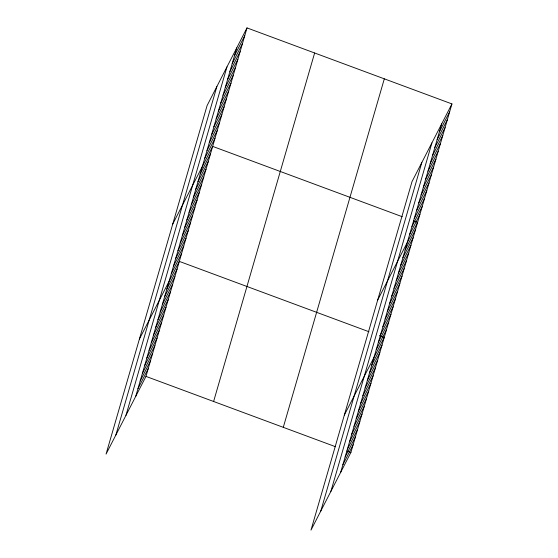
<?xml version="1.0" encoding="UTF-8"?>
<svg xmlns="http://www.w3.org/2000/svg" width="558" height="558" viewBox="0 0 558 558"><rect width="100%" height="100%" fill="white"/><g stroke="black" fill="none" stroke-linecap="round" stroke-linejoin="round"><path stroke-width="0.84" d="M115.855 435.024L216.881 86.518M125.948 415.382L226.973 66.883M135.74 396.326L236.766 47.828M247.006 27.9L207.088 105.581L106.062 454.079L145.98 376.399L247.006 27.9L451.938 103.921L350.912 452.419L310.994 530.1L412.02 181.601L451.938 103.921M213.609 401.488L314.635 52.989M283.283 427.337L384.316 78.831M320.787 511.044L421.813 162.538M330.88 491.403L431.906 142.904M340.673 472.347L441.699 123.841M234.479 55.723L244.718 35.803M232.191 63.626L242.43 43.698M229.896 71.522L240.135 51.601M227.608 79.424L237.847 59.497M225.32 87.32L235.56 67.399M223.026 95.223L233.265 75.295M220.738 103.118L230.977 83.198M218.45 111.021L228.689 91.093M216.155 118.917L226.402 98.996M213.867 126.819L224.107 106.892M211.58 134.715L221.819 114.795M209.292 142.618L219.531 122.69M206.997 150.514L217.236 130.593M204.709 158.416L214.949 138.489M172.736 224.072L212.661 146.391L402.297 216.734M200.196 173.984L210.436 154.057M197.971 181.65L208.211 161.722M195.753 189.315L205.993 169.395M193.528 196.981L203.768 177.06M191.303 204.646L201.543 184.726M189.085 212.319L199.325 192.391M186.86 219.985L197.1 200.057M184.635 227.65L194.875 207.729M182.417 235.316L192.656 215.395M180.192 242.988L190.431 223.061M177.967 250.654L188.206 230.726M175.749 258.319L185.988 238.392M173.524 265.985L183.763 246.064M171.299 273.65L181.545 253.73M139.395 339.076L179.32 261.395L368.957 331.738M166.856 288.988L177.095 269.061M164.631 296.654L174.877 276.733M162.413 304.319L172.652 284.399M160.188 311.985L170.427 292.064M157.97 319.657L168.209 299.73M155.745 327.323L165.984 307.395M153.52 334.988L163.759 315.068M151.302 342.654L161.541 322.733M149.077 350.326L159.316 330.399M146.852 357.992L157.091 338.064M144.634 365.657L154.873 345.73M142.409 373.323L152.648 353.402M140.184 380.988L150.423 361.068M137.966 388.661L148.205 368.733M439.411 131.744L449.65 111.816M437.123 139.639L447.363 119.719M434.835 147.542L445.075 127.615M432.541 155.445L442.78 135.517M430.253 163.341L440.492 143.42M427.965 171.243L438.204 151.316M425.67 179.139L435.91 159.218M423.382 187.042L433.622 167.114M421.095 194.937L431.334 175.017M418.8 202.84L429.039 182.912M416.512 210.736L426.751 190.815M414.224 218.638L424.464 198.711M411.93 226.534L422.169 206.613M409.642 234.437L419.881 214.509M377.668 300.092L417.593 222.412L413.569 220.919M405.129 250.005L415.368 230.077M402.904 257.67L413.15 237.743M400.686 265.336L410.925 245.408M398.461 273.001L408.7 253.081M396.243 280.667L406.482 260.746M394.018 288.34L404.257 268.412M391.793 296.005L402.032 276.077M389.575 303.671L399.814 283.75M387.35 311.336L397.589 291.416M385.125 319.002L395.364 299.081M382.907 326.674L393.146 306.747M380.682 334.34L390.921 314.412M378.457 342.005L388.696 322.085M376.238 349.671L386.478 329.75M344.328 415.096L384.253 337.416L379.419 335.623M371.788 365.009L382.028 345.081M369.57 372.674L379.81 352.747M367.345 380.34L377.585 360.419M365.12 388.005L375.36 368.085M362.902 395.678L373.142 375.75M360.677 403.343L370.917 383.416M358.452 411.009L368.692 391.088M356.234 418.674L366.473 398.754M354.009 426.34L364.248 406.419M351.784 434.012L362.023 414.085M349.566 441.678L359.805 421.75M347.341 449.343L357.58 429.423M345.116 457.009L355.355 437.088M342.898 464.681L353.137 444.754M145.98 376.399L335.616 446.749M346.888 450.927L350.912 452.419"/></g></svg>
